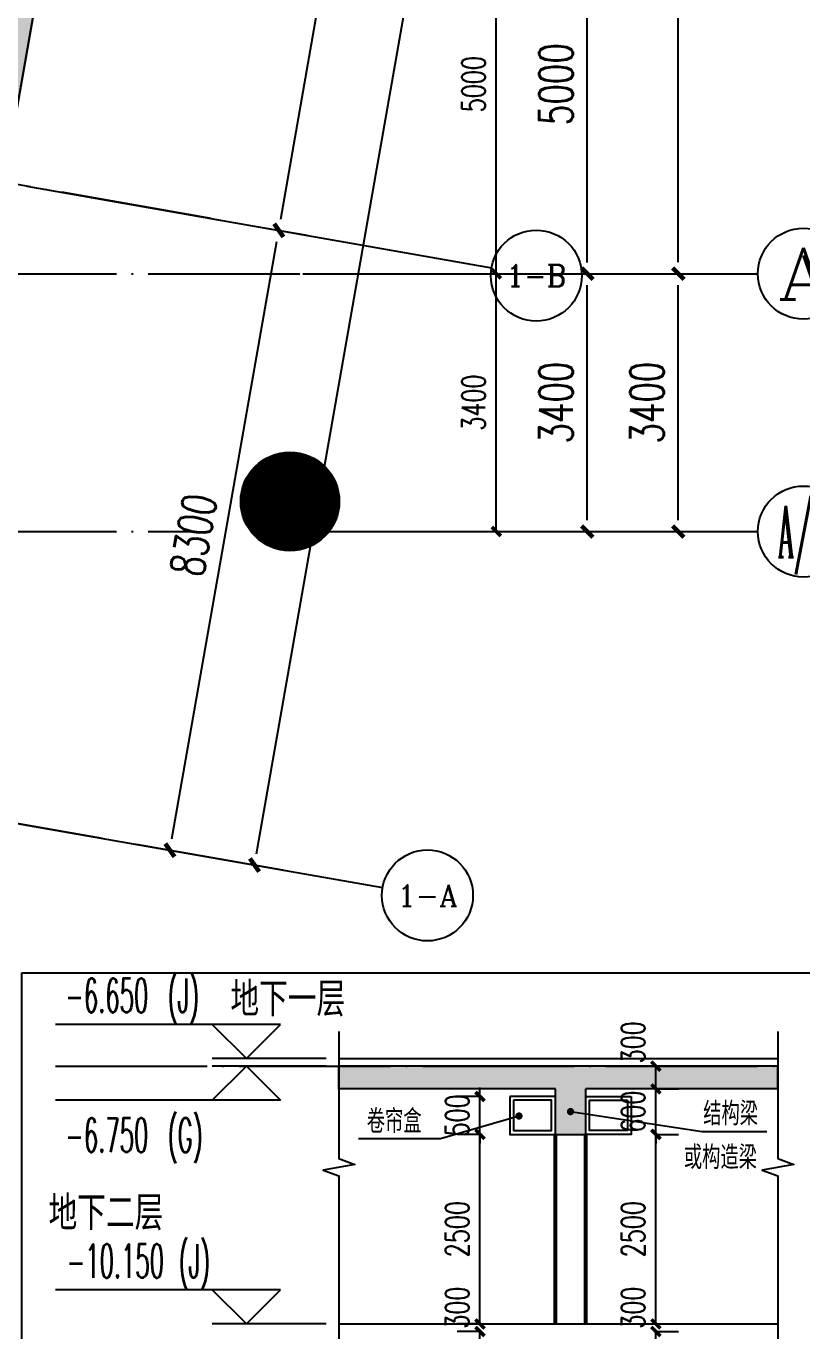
# Model space of a CAD drawing. Header units: millimetres. Extents: x 12325263 to 13848842, y -1463133 to 573208.
# Drawn here: x 12616646 to 12626877, y -1149830 to -1132621 of the extents above; entities that cross this region are included whole.
import ezdxf
from ezdxf.enums import TextEntityAlignment as Align
from ezdxf.xclip import XClip

# ---------------------------------------------------------------- set-up
doc = ezdxf.new("R2010")
doc.units = ezdxf.units.MM
doc.header["$LTSCALE"] = 1000
doc.header["$XCLIPFRAME"] = 0
doc.linetypes.add('DASH', pattern=[0.35, 0.25, -0.1])
doc.linetypes.add('DOTE', pattern=[2.42, 2, -0.2, 0.02, -0.2])
for name, color, linetype in [('-2F平面$0$COLUMN-CONCRETE', 6, 'Continuous'), ('-2F平面$0$WALL-SHATCH', 8, 'Continuous'), ('A-ANNO-DIMS', 83, 'Continuous'), ('A-ANNO-ELEV', 3, 'Continuous'), ('A-ANNO-TEXT', 7, 'Continuous'), ('A-AXIS', 16, 'DOTE'), ('A-COLS', 6, 'Continuous'), ('A-WALL', 5, 'Continuous'), ('A_WALL(防火墙)', 151, 'Continuous'), ('AXIS', 3, 'Continuous'), ('AXIS_TEXT', 7, 'Continuous'), ('DIM_SYMB', 3, 'Continuous'), ('PUB_DIM', 83, 'Continuous'), ('PUB_HATCH', 8, 'Continuous'), ('PUB_TEXT', 7, 'Continuous'), ('STAIR', 2, 'Continuous'), ('WALL', 5, 'Continuous'), ('WINDOW', 4, 'Continuous')]:
    doc.layers.add(name, color=color, linetype=linetype)
doc.styles.add('_TCH_AXIS', font='COMPLEX', dxfattribs={"bigfont": 'GBCBIG'})
doc.styles.add('_TCH_DIM', font='SIMPLEX.shx', dxfattribs={"width": 0.7, "bigfont": 'GBCBIG.shx'})
doc.styles.add('_TCH_DIM_T3', font='SIMPLEX.shx', dxfattribs={"width": 0.705882, "bigfont": 'GBCBIG.shx'})
doc.styles.add('COMPLEX', font='COMPLEX')
doc.styles.add('TITXV', font='', dxfattribs={"width": 0.7})
doc.styles.add('宋体', font='', dxfattribs={"width": 0.65})
doc.styles.get('TITXV').set_extended_font_data('SimSun')
doc.styles.get('宋体').set_extended_font_data('SimSun')
doc.dimstyles.new('_TCH_ARCH&&120', dxfattribs={"dimtxt": 306, "dimasz": 120, "dimexe": 300, "dimexo": 360, "dimgap": 147, "dimtad": 1, "dimdec": 0, "dimzin": 0, "dimdsep": 46, "dimtxsty": '_TCH_DIM_T3', "dimblk": 'ARCHTICK', "dimcen": 0.09, "dimclrt": 7, "dimazin": 2, "dimtfac": 1, "dimtdec": 0, "dimtix": 1, "dimtmove": 2, "dimatfit": 3, "dimfxl": 1, "dimfxlon": 1, "dimtolj": 1, "dimtzin": 0, "dimarcsym": 0})
doc.dimstyles.new('_TCH_ARCH&&150', dxfattribs={"dimtxt": 446.25, "dimasz": 150, "dimexe": 375, "dimexo": 450, "dimgap": 189.375, "dimtad": 1, "dimdec": 0, "dimzin": 0, "dimdsep": 46, "dimtxsty": '_TCH_DIM_T3', "dimblk": 'asdggshdfhsg_ArchTick', "dimcen": 0.09, "dimclrt": 7, "dimazin": 2, "dimtfac": 1, "dimtdec": 0, "dimtix": 1, "dimtmove": 2, "dimatfit": 3, "dimfxl": 1, "dimtolj": 1, "dimtzin": 0, "dimarcsym": 0})

# ---------------------------------------------------------------- blocks, each defined once
blk = doc.blocks.new('adgshg13--2F平面$0$A$C7F010FC0')
at = {"layer": '-2F平面$0$WALL-SHATCH'}
h = blk.add_hatch(color=256, dxfattribs=at)
h.dxf.hatch_style = 1
h.paths.add_polyline_path([(-60384, -16881), (-763, 197), (12588, -13153), (12588, -157996), (-162965, -188820), (-171262, -180523), (-171262, -31311), (-150707, -10756), (-131860, -7981), (-99162, -7981), (-99162, -4981), (-76620, -4981), (-70108, -16881)], flags=16)
h.paths.add_polyline_path([(-60091, -16381), (-647, 647), (12988, -12988), (12988, -158332), (-163101, -189250), (-171662, -180689), (-171662, -31145), (-150778, -10261), (-131897, -7481), (-99562, -7481), (-99562, -4581), (-76366, -4581), (-69908, -16381)])
at = {"layer": '-2F平面$0$COLUMN-CONCRETE'}
blk.add_lwpolyline([(-60091, -16381), (-647, 647), (12988, -12988), (12988, -158332), (-163101, -189250), (-171662, -180689), (-171662, -31145), (-150778, -10261), (-131897, -7481), (-99562, -7481), (-99562, -4581), (-76366, -4581), (-69908, -16381)], close=True, dxfattribs=at)
blk = doc.blocks.new('A$C2A3E77E8')
at = {"layer": 'WALL', "color": 1}
blk.add_blockref('adgshg13--2F平面$0$A$C7F010FC0', (561507.9, 205483.1), dxfattribs=at)
blk = doc.blocks.new('_AXISO')
blk.add_circle((0, 0), 0.5)
at = {"layer": 'AXIS_TEXT', "style": 'COMPLEX', "width": 1.041667}
blk.add_attdef('A', text='', height=0.56, dxfattribs=at).set_placement((-0.25, -0.28), (0.25, -0.28), align=Align.FIT)
blk = doc.blocks.new('asdggshdfhsg_ArchTick')
at = {"color": 0, "linetype": 'ByBlock', "const_width": 0.4}
blk.add_lwpolyline([(-0.5, -0.5), (0.5, 0.5)], dxfattribs=at)
blk = doc.blocks.new('*D5440')
at = {"layer": 'AXIS', "color": 0, "lineweight": -2, "transparency": 16777216}
for p, q in [((30691, 89948), (32623, 89608)), ((16040, -2664), (32227, 89526)), ((14452, -2538), (16384, -2877))]:
    blk.add_line(p, q, dxfattribs=at)
at = {"layer": 'Defpoints', "color": 0, "transparency": 16777216}
for p in [(30248, 90025), (32253, 89673), (14009, -2460)]:
    blk.add_point(p, dxfattribs=at)
at = {"layer": 'AXIS', "color": 0, "lineweight": -2, "transparency": 16777216, "xscale": 150, "yscale": 150, "zscale": 150}
for p, rotation in [((32253, 89673), 80.04131921271002), ((16015, -2812), 260.04131921271)]:
    blk.add_blockref('asdggshdfhsg_ArchTick', p, dxfattribs=dict(at, rotation=rotation))
at = {"layer": 'AXIS', "color": 7, "transparency": 16777216, "insert": (23728, 43502), "char_height": 446.2, "attachment_point": 5, "rotation": 80.0413, "style": '_TCH_DIM_T3'}
blk.add_mtext('\\A1;93900', dxfattribs=at)
blk = doc.blocks.new('*D5441')
at = {"layer": 'AXIS', "color": 0, "lineweight": -2, "transparency": 16777216}
for p, q in [((15888, 5637), (16704, 5494)), ((14925, -2468), (16309, 5411)), ((14452, -2538), (15269, -2681))]:
    blk.add_line(p, q, dxfattribs=at)
at = {"layer": 'Defpoints', "color": 0, "transparency": 16777216}
for p in [(15445, 5715), (16335, 5559), (14009, -2460)]:
    blk.add_point(p, dxfattribs=at)
at = {"layer": 'AXIS', "color": 0, "lineweight": -2, "transparency": 16777216, "xscale": 150, "yscale": 150, "zscale": 150}
for p, rotation in [((16335, 5559), 80.04131921271002), ((14899, -2616), 260.04131921271)]:
    blk.add_blockref('asdggshdfhsg_ArchTick', p, dxfattribs=dict(at, rotation=rotation))
at = {"layer": 'AXIS', "color": 7, "transparency": 16777216, "insert": (15211, 1543), "char_height": 446.2, "attachment_point": 5, "rotation": 80.0413, "style": '_TCH_DIM_T3'}
blk.add_mtext('\\A1;8300', dxfattribs=at)
blk = doc.blocks.new('*D5442')
at = {"layer": 'AXIS', "color": 0, "lineweight": -2, "transparency": 16777216}
for p, q in [((17323, 13812), (18139, 13669)), ((16361, 5707), (17744, 13586)), ((15888, 5637), (16704, 5494))]:
    blk.add_line(p, q, dxfattribs=at)
at = {"layer": 'Defpoints', "color": 0, "transparency": 16777216}
for p in [(16880, 13890), (17770, 13734), (15445, 5715)]:
    blk.add_point(p, dxfattribs=at)
at = {"layer": 'AXIS', "color": 0, "lineweight": -2, "transparency": 16777216, "xscale": 150, "yscale": 150, "zscale": 150}
for p, rotation in [((17770, 13734), 80.04131921271002), ((16335, 5559), 260.04131921271)]:
    blk.add_blockref('asdggshdfhsg_ArchTick', p, dxfattribs=dict(at, rotation=rotation))
at = {"layer": 'AXIS', "color": 7, "transparency": 16777216, "insert": (16646, 9718), "char_height": 446.2, "attachment_point": 5, "rotation": 80.0413, "style": '_TCH_DIM_T3'}
blk.add_mtext('\\A1;8300', dxfattribs=at)
blk = doc.blocks.new('*D5272')
at = {"layer": 'AXIS', "color": 0, "lineweight": -2, "transparency": 16777216}
for p, q in [((12487316.81071, 995989.75909), (12492191.81071, 995989.75909)), ((12491816.81071, 992739.75909), (12491816.81071, 995839.75909)), ((12487316.81071, 992589.75909), (12492191.81071, 992589.75909))]:
    blk.add_line(p, q, dxfattribs=at)
at = {"layer": 'Defpoints', "color": 0, "transparency": 16777216}
for p in [(12486866.81071, 995989.75909), (12491816.81071, 995989.75909), (12486866.81071, 992589.75909)]:
    blk.add_point(p, dxfattribs=at)
at = {"layer": 'AXIS', "color": 0, "lineweight": -2, "transparency": 16777216, "xscale": 150, "yscale": 150, "zscale": 150}
for p, rotation in [((12491816.81071, 995989.75909), 90), ((12491816.81071, 992589.75909), 270)]:
    blk.add_blockref('asdggshdfhsg_ArchTick', p, dxfattribs=dict(at, rotation=rotation))
at = {"layer": 'AXIS', "color": 7, "transparency": 16777216, "insert": (12491404.31071, 994289.75909), "char_height": 446.25, "attachment_point": 5, "rotation": 90, "style": '_TCH_DIM_T3'}
blk.add_mtext('\\A1;3400', dxfattribs=at)
blk = doc.blocks.new('*D5273')
at = {"layer": 'AXIS', "color": 0, "lineweight": -2, "transparency": 16777216}
for p, q in [((12487317, 1078990), (12492192, 1078990)), ((12491817, 996140), (12491817, 1078840)), ((12487317, 995990), (12492192, 995990))]:
    blk.add_line(p, q, dxfattribs=at)
at = {"layer": 'Defpoints', "color": 0, "transparency": 16777216}
for p in [(12486867, 1078990), (12491817, 1078990), (12486867, 995990)]:
    blk.add_point(p, dxfattribs=at)
at = {"layer": 'AXIS', "color": 0, "lineweight": -2, "transparency": 16777216, "xscale": 150, "yscale": 150, "zscale": 150}
for p, rotation in [((12491817, 1078990), 90), ((12491817, 995990), 270)]:
    blk.add_blockref('asdggshdfhsg_ArchTick', p, dxfattribs=dict(at, rotation=rotation))
at = {"layer": 'AXIS', "color": 7, "transparency": 16777216, "insert": (12491404, 1037490), "char_height": 446.2, "attachment_point": 5, "rotation": 90, "style": '_TCH_DIM_T3'}
blk.add_mtext('\\A1;83000', dxfattribs=at)
blk = doc.blocks.new('*D5274')
at = {"layer": 'AXIS', "color": 0, "lineweight": -2, "transparency": 16777216}
for p, q in [((12487316.81071, 995989.75909), (12490991.81071, 995989.75909)), ((12490616.81071, 992739.75909), (12490616.81071, 995839.75909)), ((12487316.81071, 992589.75909), (12490991.81071, 992589.75909))]:
    blk.add_line(p, q, dxfattribs=at)
at = {"layer": 'Defpoints', "color": 0, "transparency": 16777216}
for p in [(12486866.81071, 995989.75909), (12490616.81071, 995989.75909), (12486866.81071, 992589.75909)]:
    blk.add_point(p, dxfattribs=at)
at = {"layer": 'AXIS', "color": 0, "lineweight": -2, "transparency": 16777216, "xscale": 150, "yscale": 150, "zscale": 150}
for p, rotation in [((12490616.81071, 995989.75909), 90), ((12490616.81071, 992589.75909), 270)]:
    blk.add_blockref('asdggshdfhsg_ArchTick', p, dxfattribs=dict(at, rotation=rotation))
at = {"layer": 'AXIS', "color": 7, "transparency": 16777216, "insert": (12490204.31071, 994289.75909), "char_height": 446.25, "attachment_point": 5, "rotation": 90, "style": '_TCH_DIM_T3'}
blk.add_mtext('\\A1;3400', dxfattribs=at)
blk = doc.blocks.new('*D5275')
at = {"layer": 'AXIS', "color": 0, "lineweight": -2, "transparency": 16777216}
for p, q in [((12487316.81071, 1000989.75909), (12490991.81071, 1000989.75909)), ((12490616.81071, 996139.75909), (12490616.81071, 1000839.75909)), ((12487316.81071, 995989.75909), (12490991.81071, 995989.75909))]:
    blk.add_line(p, q, dxfattribs=at)
at = {"layer": 'Defpoints', "color": 0, "transparency": 16777216}
for p in [(12486866.81071, 1000989.75909), (12490616.81071, 1000989.75909), (12486866.81071, 995989.75909)]:
    blk.add_point(p, dxfattribs=at)
at = {"layer": 'AXIS', "color": 0, "lineweight": -2, "transparency": 16777216, "xscale": 150, "yscale": 150, "zscale": 150}
for p, rotation in [((12490616.81071, 1000989.75909), 90), ((12490616.81071, 995989.75909), 270)]:
    blk.add_blockref('asdggshdfhsg_ArchTick', p, dxfattribs=dict(at, rotation=rotation))
at = {"layer": 'AXIS', "color": 7, "transparency": 16777216, "insert": (12490204.31071, 998489.75909), "char_height": 446.25, "attachment_point": 5, "rotation": 90, "style": '_TCH_DIM_T3'}
blk.add_mtext('\\A1;5000', dxfattribs=at)
blk = doc.blocks.new('_ArchTick')
at = {"color": 0, "linetype": 'ByBlock', "const_width": 0.4}
blk.add_lwpolyline([(-0.5, -0.5), (0.5, 0.5)], dxfattribs=at)
blk = doc.blocks.new('*D5480')
at = {"layer": 'A-ANNO-DIMS', "color": 0, "lineweight": -2, "transparency": 16777216}
for p, q in [((20359, 5770), (20660, 5770)), ((20360, 5470), (20360, 5770)), ((20359, 5470), (20660, 5470))]:
    blk.add_line(p, q, dxfattribs=at)
at = {"layer": 'Defpoints', "color": 0, "transparency": 16777216}
for p in [(19484, 5770), (20360, 5770), (19484, 5470)]:
    blk.add_point(p, dxfattribs=at)
at = {"layer": 'A-ANNO-DIMS', "color": 0, "lineweight": -2, "transparency": 16777216, "xscale": 120, "yscale": 120, "zscale": 120}
for p, rotation in [((20360, 5770), 90), ((20360, 5470), 270)]:
    blk.add_blockref('_ArchTick', p, dxfattribs=dict(at, rotation=rotation))
at = {"layer": 'A-ANNO-DIMS', "color": 7, "transparency": 16777216, "insert": (20060, 6084), "char_height": 306, "attachment_point": 5, "rotation": 90, "style": '_TCH_DIM_T3'}
blk.add_mtext('\\A1;300', dxfattribs=at)
blk = doc.blocks.new('*D5483')
at = {"layer": 'A-ANNO-DIMS', "color": 0, "lineweight": -2, "transparency": 16777216}
for p, q in [((18041, 5770), (17740, 5770)), ((18040, 5470), (18040, 5770)), ((18041, 5470), (17740, 5470))]:
    blk.add_line(p, q, dxfattribs=at)
at = {"layer": 'Defpoints', "color": 0, "transparency": 16777216}
for p in [(18040, 5770), (18584, 5770), (18584, 5470)]:
    blk.add_point(p, dxfattribs=at)
at = {"layer": 'A-ANNO-DIMS', "color": 0, "lineweight": -2, "transparency": 16777216, "xscale": 120, "yscale": 120, "zscale": 120}
for p, rotation in [((18040, 5770), 90), ((18040, 5470), 270)]:
    blk.add_blockref('_ArchTick', p, dxfattribs=dict(at, rotation=rotation))
at = {"layer": 'A-ANNO-DIMS', "color": 7, "transparency": 16777216, "insert": (17740, 6084), "char_height": 306, "attachment_point": 5, "rotation": 90, "style": '_TCH_DIM_T3'}
blk.add_mtext('\\A1;300', dxfattribs=at)
blk = doc.blocks.new('*D5487')
at = {"layer": 'A-ANNO-DIMS', "color": 0, "lineweight": -2, "transparency": 16777216}
for p, q in [((18041, 8370), (17740, 8370)), ((18040, 5870), (18040, 8370)), ((18041, 5870), (17740, 5870))]:
    blk.add_line(p, q, dxfattribs=at)
at = {"layer": 'Defpoints', "color": 0, "transparency": 16777216}
for p in [(18040, 8370), (18584, 8370), (18584, 5870)]:
    blk.add_point(p, dxfattribs=at)
at = {"layer": 'A-ANNO-DIMS', "color": 0, "lineweight": -2, "transparency": 16777216, "xscale": 120, "yscale": 120, "zscale": 120}
for p, rotation in [((18040, 8370), 90), ((18040, 5870), 270)]:
    blk.add_blockref('_ArchTick', p, dxfattribs=dict(at, rotation=rotation))
at = {"layer": 'A-ANNO-DIMS', "color": 7, "transparency": 16777216, "insert": (17740, 7120), "char_height": 306, "attachment_point": 5, "rotation": 90, "style": '_TCH_DIM_T3'}
blk.add_mtext('\\A1;2500', dxfattribs=at)
blk = doc.blocks.new('*D5488')
at = {"layer": 'A-ANNO-DIMS', "color": 0, "lineweight": -2, "transparency": 16777216}
for p, q in [((18040, 8870), (18040, 8990)), ((18041, 8870), (17740, 8870)), ((18040, 8370), (18040, 8870)), ((18041, 8370), (17740, 8370)), ((18040, 8370), (18040, 8250))]:
    blk.add_line(p, q, dxfattribs=at)
at = {"layer": 'Defpoints', "color": 0, "transparency": 16777216}
for p in [(18040, 8870), (18584, 8870), (18584, 8370)]:
    blk.add_point(p, dxfattribs=at)
at = {"layer": 'A-ANNO-DIMS', "color": 0, "lineweight": -2, "transparency": 16777216, "xscale": 120, "yscale": 120, "zscale": 120}
for p, rotation in [((18040, 8870), 270), ((18040, 8370), 90)]:
    blk.add_blockref('_ArchTick', p, dxfattribs=dict(at, rotation=rotation))
at = {"layer": 'A-ANNO-DIMS', "color": 7, "transparency": 16777216, "insert": (17740, 8620), "char_height": 306, "attachment_point": 5, "rotation": 90, "style": '_TCH_DIM_T3'}
blk.add_mtext('\\A1;500', dxfattribs=at)
blk = doc.blocks.new('*D5489')
at = {"layer": 'A-ANNO-DIMS', "color": 0, "lineweight": -2, "transparency": 16777216}
for p, q in [((20359, 9270), (20660, 9270)), ((20360, 8970), (20360, 9270)), ((20359, 8970), (20660, 8970))]:
    blk.add_line(p, q, dxfattribs=at)
at = {"layer": 'Defpoints', "color": 0, "transparency": 16777216}
for p in [(19484, 9270), (20360, 9270), (19484, 8970)]:
    blk.add_point(p, dxfattribs=at)
at = {"layer": 'A-ANNO-DIMS', "color": 0, "lineweight": -2, "transparency": 16777216, "xscale": 120, "yscale": 120, "zscale": 120}
for p, rotation in [((20360, 9270), 90), ((20360, 8970), 270)]:
    blk.add_blockref('_ArchTick', p, dxfattribs=dict(at, rotation=rotation))
at = {"layer": 'A-ANNO-DIMS', "color": 7, "transparency": 16777216, "insert": (20060, 9584), "char_height": 306, "attachment_point": 5, "rotation": 90, "style": '_TCH_DIM_T3'}
blk.add_mtext('\\A1;300', dxfattribs=at)
blk = doc.blocks.new('*D5490')
at = {"layer": 'A-ANNO-DIMS', "color": 0, "lineweight": -2, "transparency": 16777216}
for p, q in [((20359, 8970), (20660, 8970)), ((20360, 8970), (20360, 9090)), ((20360, 8370), (20360, 8970)), ((20359, 8370), (20660, 8370)), ((20360, 8370), (20360, 8250))]:
    blk.add_line(p, q, dxfattribs=at)
at = {"layer": 'Defpoints', "color": 0, "transparency": 16777216}
for p in [(19484, 8970), (20360, 8970), (19484, 8370)]:
    blk.add_point(p, dxfattribs=at)
at = {"layer": 'A-ANNO-DIMS', "color": 0, "lineweight": -2, "transparency": 16777216, "xscale": 120, "yscale": 120, "zscale": 120}
for p, rotation in [((20360, 8970), 270), ((20360, 8370), 90)]:
    blk.add_blockref('_ArchTick', p, dxfattribs=dict(at, rotation=rotation))
at = {"layer": 'A-ANNO-DIMS', "color": 7, "transparency": 16777216, "insert": (20060, 8670), "char_height": 306, "attachment_point": 5, "rotation": 90, "style": '_TCH_DIM_T3'}
blk.add_mtext('\\A1;600', dxfattribs=at)
blk = doc.blocks.new('*D5491')
at = {"layer": 'A-ANNO-DIMS', "color": 0, "lineweight": -2, "transparency": 16777216}
for p, q in [((20359, 8370), (20660, 8370)), ((20360, 5870), (20360, 8370)), ((20359, 5870), (20660, 5870))]:
    blk.add_line(p, q, dxfattribs=at)
at = {"layer": 'Defpoints', "color": 0, "transparency": 16777216}
for p in [(19484, 8370), (20360, 8370), (19484, 5870)]:
    blk.add_point(p, dxfattribs=at)
at = {"layer": 'A-ANNO-DIMS', "color": 0, "lineweight": -2, "transparency": 16777216, "xscale": 120, "yscale": 120, "zscale": 120}
for p, rotation in [((20360, 8370), 90), ((20360, 5870), 270)]:
    blk.add_blockref('_ArchTick', p, dxfattribs=dict(at, rotation=rotation))
at = {"layer": 'A-ANNO-DIMS', "color": 7, "transparency": 16777216, "insert": (20060, 7120), "char_height": 306, "attachment_point": 5, "rotation": 90, "style": '_TCH_DIM_T3'}
blk.add_mtext('\\A1;2500', dxfattribs=at)
blk = doc.blocks.new('_YZH')
blk.add_circle((0, 0), 0.5)
at = {"layer": 'PUB_HATCH', "const_width": 0.5}
blk.add_lwpolyline([(-0.25, 0, 1), (0.25, 0, 1)], format="xyb", close=True, dxfattribs=at)
blk = doc.blocks.new('asdfassdfg')
at = {"layer": 'A-COLS', "xscale": 1300, "yscale": 1300, "zscale": 1300}
blk.add_blockref('_YZH', (8679, 25697), dxfattribs=at)
blk = doc.blocks.new('*D4003')
at = {"layer": 'Defpoints', "color": 0, "transparency": 16777216}
for p in [(12619246.81071, -1135886.78575), (12622846.81071, -1135886.78575), (12619246.81071, -1139286.78575)]:
    blk.add_point(p, dxfattribs=at)
at = {"layer": 'PUB_DIM', "color": 0, "lineweight": -2, "transparency": 16777216}
for p, q in [((12622845.81071, -1135886.78575), (12623146.81071, -1135886.78575)), ((12622846.81071, -1139286.78575), (12622846.81071, -1135886.78575)), ((12622845.81071, -1139286.78575), (12623146.81071, -1139286.78575))]:
    blk.add_line(p, q, dxfattribs=at)
at = {"layer": 'PUB_DIM', "color": 0, "lineweight": -2, "transparency": 16777216, "xscale": 120, "yscale": 120, "zscale": 120}
for p, rotation in [((12622846.81071, -1135886.78575), 90), ((12622846.81071, -1139286.78575), 270)]:
    blk.add_blockref('_ArchTick', p, dxfattribs=dict(at, rotation=rotation))
at = {"layer": 'PUB_DIM', "color": 7, "transparency": 16777216, "insert": (12622546.81071, -1137586.78575), "char_height": 306, "attachment_point": 5, "rotation": 90, "style": '_TCH_DIM_T3'}
blk.add_mtext('\\A1;3400', dxfattribs=at)
blk = doc.blocks.new('*D4004')
at = {"layer": 'Defpoints', "color": 0, "transparency": 16777216}
for p in [(12619246.81071, -1130886.78575), (12622846.81071, -1130886.78575), (12619246.81071, -1135886.78575)]:
    blk.add_point(p, dxfattribs=at)
at = {"layer": 'PUB_DIM', "color": 0, "lineweight": -2, "transparency": 16777216}
for p, q in [((12622845.81071, -1130886.78575), (12623146.81071, -1130886.78575)), ((12622846.81071, -1135886.78575), (12622846.81071, -1130886.78575)), ((12622845.81071, -1135886.78575), (12623146.81071, -1135886.78575))]:
    blk.add_line(p, q, dxfattribs=at)
at = {"layer": 'PUB_DIM', "color": 0, "lineweight": -2, "transparency": 16777216, "xscale": 120, "yscale": 120, "zscale": 120}
for p, rotation in [((12622846.81071, -1130886.78575), 90), ((12622846.81071, -1135886.78575), 270)]:
    blk.add_blockref('_ArchTick', p, dxfattribs=dict(at, rotation=rotation))
at = {"layer": 'PUB_DIM', "color": 7, "transparency": 16777216, "insert": (12622546.81071, -1133386.78575), "char_height": 306, "attachment_point": 5, "rotation": 90, "style": '_TCH_DIM_T3'}
blk.add_mtext('\\A1;5000', dxfattribs=at)
blk = doc.blocks.new('asdfadfgsdg')
at = {"layer": 'A-AXIS'}
for p, q in [((15444.6, 5715.2), (1041.4, 8244.1)), ((14009.2, -2459.8), (-394, 69.2))]:
    blk.add_line(p, q, dxfattribs=at)
at = {"layer": 'AXIS'}
for p, q in [((13013, 6142.1), (19139.8, 5066.3)), ((11577.6, -2032.8), (17704.5, -3108.6))]:
    blk.add_line(p, q, dxfattribs=at)
ref = blk.add_blockref('_AXISO', (19730.8, 4962.6), dxfattribs=dict(at, xscale=1200, yscale=1200, zscale=1200))
ref.add_attrib('A', '1-B', dxfattribs={"layer": 'AXIS_TEXT', "height": 285.97, "style": '_TCH_AXIS'}).set_placement((19335.9, 4819.6), (20125.7, 4819.6), align=Align.FIT)
ref = blk.add_blockref('_AXISO', (18295.4, -3212.4), dxfattribs=dict(at, xscale=1200, yscale=1200, zscale=1200))
ref.add_attrib('A', '1-A', dxfattribs={"layer": 'AXIS_TEXT', "height": 281.67, "style": '_TCH_AXIS'}).set_placement((17899.7, -3353.2), (18691.1, -3353.2), align=Align.FIT)
for p1, p2, distance, picture, middle in [((14009.2, -2459.8), (30248.1, 90025.4), -2036, '*D5440', (23727.7, 43502)), ((15444.6, 5715.2), (16880, 13890.1), -903.6, '*D5442', (16646, 9717.7)), ((14009.2, -2459.8), (15444.6, 5715.2), -903.6, '*D5441', (15210.6, 1542.7))]:
    dim = blk.add_aligned_dim(p1=p1, p2=p2, distance=distance, dimstyle='_TCH_ARCH&&150', dxfattribs=at)
    dim.commit()
    dim.dimension.update_dxf_attribs({"geometry": picture, "text_midpoint": middle})
blk = doc.blocks.new('qlzw')
at = {"layer": 'A-AXIS'}
for p, q in [((12404966.8, 995989.8), (12486866.8, 995989.8)), ((12404966.8, 992589.8), (12485416.8, 992589.8))]:
    blk.add_line(p, q, dxfattribs=at)
at = {"layer": 'AXIS'}
for p, q in [((12486866.8, 995989.8), (12492866.8, 995989.8)), ((12486866.8, 992589.8), (12492866.8, 992589.8))]:
    blk.add_line(p, q, dxfattribs=at)
ref = blk.add_blockref('_AXISO', (12493466.8, 995989.8), dxfattribs=dict(at, xscale=1200, yscale=1200, zscale=1200))
ref.add_attrib('A', 'A', dxfattribs={"layer": 'AXIS_TEXT', "height": 678.8, "style": '_TCH_AXIS', "width": 1.166667}).set_placement((12493127.4, 995650.3), (12493806.2, 995650.3), align=Align.FIT)
ref = blk.add_blockref('_AXISO', (12493466.8, 992589.8), dxfattribs=dict(at, xscale=1200, yscale=1200, zscale=1200))
ref.add_attrib('A', 'A/1', dxfattribs={"layer": 'AXIS_TEXT', "height": 678.82, "style": '_TCH_AXIS', "width": 0.403846}).set_placement((12493127.4, 992250.3), (12493806.2, 992250.3), align=Align.FIT)
for p1, p2, distance, picture, middle in [((12486866.8, 995989.8), (12486866.8, 1078989.8), -4950, '*D5273', (12491404.3, 1037489.8)), ((12486866.8, 995989.8), (12486866.8, 1000989.8), -3750, '*D5275', (12490204.3, 998489.8)), ((12486866.8, 992589.8), (12486866.8, 995989.8), -4950, '*D5272', (12491404.3, 994289.8)), ((12486866.8, 992589.8), (12486866.8, 995989.8), -3750, '*D5274', (12490204.3, 994289.8))]:
    dim = blk.add_aligned_dim(p1=p1, p2=p2, distance=distance, dimstyle='_TCH_ARCH&&150', dxfattribs=at)
    dim.commit()
    dim.dimension.update_dxf_attribs({"geometry": picture, "text_midpoint": middle})
blk = doc.blocks.new('A$C50744FD4')
at = {"layer": 'PUB_HATCH'}
for points in [[(19234.2, 9070), (19234.2, 9270), (16180, 9270), (16180, 8970), (19034.2, 8970)], [(21970, 9270), (19234.2, 9270), (19234.2, 9070), (19434.2, 8970), (21970, 8970)], [(19434.2, 8370), (19434.2, 8970), (19234.2, 9070), (19034.2, 8970), (19034.2, 8370)]]:
    blk.add_hatch(color=256, dxfattribs=at).paths.add_polyline_path(points)
for p, q in [((16180, 9370), (21970, 9370)), ((16180, 5870), (21970, 5870))]:
    blk.add_line(p, q)
blk.add_lwpolyline([(12000, 10500), (22500, 10500), (22500, 0), (12000, 0)], close=True)
at = {"layer": 'A-ANNO-ELEV'}
for p, q in [((15410, 9820), (12441.5, 9820)), ((14960, 9370), (14510, 9820)), ((14960, 9370), (15410, 9820)), ((16010, 9370), (14510, 9370)), ((14960, 9270), (14510, 8820)), ((16010, 9270), (14510, 9270)), ((14960, 9270), (15410, 8820)), ((15410, 8820), (12441.5, 8820)), ((15410, 6320), (12441.5, 6320)), ((14960, 5870), (14510, 6320)), ((14960, 5870), (15410, 6320)), ((16010, 5870), (14510, 5870))]:
    blk.add_line(p, q, dxfattribs=at)
at = {"layer": 'A-AXIS'}
blk.add_line((12441.5, 9270), (21970, 9270), dxfattribs=at)
at = {"layer": 'AXIS'}
for p, q in [((18554.2, 8612.3), (17518.4, 8310)), ((19234.2, 8670), (20970, 8410)), ((17518.4, 8310), (16438.4, 8310)), ((20970, 8410), (21823.1, 8410))]:
    blk.add_line(p, q, dxfattribs=at)
at = {"layer": 'AXIS', "const_width": 48}
for points in [[(18577.2, 8619, 1), (18531.1, 8605.6, 1)], [(19210.4, 8673.6, 1), (19257.9, 8666.4, 1)]]:
    blk.add_lwpolyline(points, format="xyb", close=True, dxfattribs=at)
at = {"layer": 'DIM_SYMB', "linetype": 'ByBlock'}
for points in [[(16180, 9726.6), (16180, 8050), (16390, 7973.6), (15970, 7899.5), (16180, 7825), (16180, 700)], [(21970, 9726.6), (21970, 8050), (22180, 7973.6), (21760, 7899.5), (21970, 7825), (21970, 700)]]:
    blk.add_lwpolyline(points, dxfattribs=at)
at = {"layer": 'STAIR'}
for points in [[(18434.2, 8870), (18434.2, 8370), (19034.2, 8370), (19034.2, 8870), (18434.2, 8870)], [(20034.2, 8870), (20034.2, 8370), (19434.2, 8370), (19434.2, 8870), (20034.2, 8870)]]:
    blk.add_lwpolyline(points, dxfattribs=at)
for points in [[(18484.2, 8820), (18484.2, 8420), (18984.2, 8420), (18984.2, 8820)], [(19984.2, 8820), (19984.2, 8420), (19484.2, 8420), (19484.2, 8820)]]:
    blk.add_lwpolyline(points, close=True, dxfattribs=at)
at = {"layer": 'WALL'}
for p, q in [((19234.2, 9270), (16180, 9270)), ((16180, 8970), (16180, 9270)), ((21970, 9270), (19234.2, 9270)), ((21970, 8970), (21970, 9270)), ((19034.2, 8970), (16180, 8970)), ((19034.2, 8370), (19034.2, 8970)), ((21970, 8970), (19434.2, 8970)), ((19434.2, 8370), (19434.2, 8970)), ((19034.2, 8370), (19434.2, 8370))]:
    blk.add_line(p, q, dxfattribs=at)
at = {"layer": 'WINDOW', "linetype": 'DASH', "const_width": 50}
for points in [[(19034.2, 8370), (19034.2, 5870)], [(19434.2, 8370), (19434.2, 5870)]]:
    blk.add_lwpolyline(points, dxfattribs=at)
at = {"layer": 'A-ANNO-TEXT'}
for s, height, style, width, p in [('(J)', 446.25, '_TCH_DIM', 0.494118, (13919.7, 9977.5)), ('-6.650', 446.25, '_TCH_DIM', 0.494118, (12569.7, 9977.5)), ('地下一层', 396.52, 'TITXV', 0.7, (14748.4, 9970)), ('(G)', 446.25, '_TCH_DIM', 0.494118, (13919.7, 8137.5)), ('-6.750', 446.25, '_TCH_DIM', 0.494118, (12569.7, 8137.5)), ('地下二层', 396.52, 'TITXV', 0.7, (12350, 7150)), ('-10.150', 446.25, '_TCH_DIM', 0.494118, (12588.6, 6477.5)), ('(J)', 446.25, '_TCH_DIM', 0.494118, (14064.6, 6477.5))]:
    blk.add_text(s, height=height, dxfattribs=dict(at, style=style, width=width)).set_placement(p)
at = {"layer": 'PUB_TEXT', "style": '宋体', "width": 0.65}
for s, p in [('结构梁', (20984.5, 8518)), ('卷帘盒', (16546.4, 8418)), ('或构造梁', (20728.8, 7942))]:
    blk.add_text(s, height=271.9, dxfattribs=at).set_placement(p)
at = {"layer": 'A-ANNO-DIMS'}
for base, p1, p2, picture, middle in [((20360, 9270), (19484.2, 8970), (19484.2, 9270), '*D5489', (20060, 9584.4)), ((18040, 5770), (18584.2, 5470), (18584.2, 5770), '*D5483', (17740, 6084.4)), ((20360, 5770), (19484.2, 5470), (19484.2, 5770), '*D5480', (20060, 6084.4))]:
    dim = blk.add_linear_dim(base=base, p1=p1, p2=p2, angle=90, dimstyle='_TCH_ARCH&&120', dxfattribs=at)
    dim.commit()
    dim.dimension.update_dxf_attribs({"geometry": picture, "text_midpoint": middle, "dimtype": 161})
for p1, p2, distance, picture, middle in [((18584.2, 8370), (18584.2, 8870), 544.2, '*D5488', (17740, 8620)), ((19484.2, 8370), (19484.2, 8970), -875.8, '*D5490', (20060, 8670)), ((18584.2, 5870), (18584.2, 8370), 544.2, '*D5487', (17740, 7120)), ((19484.2, 5870), (19484.2, 8370), -875.8, '*D5491', (20060, 7120))]:
    dim = blk.add_aligned_dim(p1=p1, p2=p2, distance=distance, dimstyle='_TCH_ARCH&&120', dxfattribs=at)
    dim.commit()
    dim.dimension.update_dxf_attribs({"geometry": picture, "text_midpoint": middle})

msp = doc.modelspace()

# ---------------------------------------------------------------- hatches: boundary and pattern name
at = {"layer": 'PUB_HATCH'}
msp.add_hatch(color=256, dxfattribs=at).paths.add_polyline_path([(12613529.6, -1147886.7), (12613949.5, -1148386.7), (12617791.7, -1126504.3), (12617299.2, -1126417.8)])

# ---------------------------------------------------------------- linework, layer by layer
at = {"layer": 'A-WALL'}
msp.add_line((12613949.5, -1148386.7), (12617791.7, -1126504.3), dxfattribs=at)
at = {"layer": 'PUB_HATCH', "elevation": 0}
msp.add_lwpolyline([(12623606.4, -1093259.1), (12613949.5, -1148386.7), (12558304.4, -1148386.9)], dxfattribs=at)

# ---------------------------------------------------------------- block references
ref = msp.add_blockref('A$C2A3E77E8', (12039933.3, -1095474.8), dxfattribs=dict(rotation=350.0412492537527))
XClip(ref).set_block_clipping_path([(574517.6328491271, 127502.2367430634), (563167.6328490991, 127502.2228846755), (563167.6311767455, 128872.3654828509), (556800.2987149898, 128872.35771109), (544257.8770271596, 126670.0996581088), (543557.4714692105, 130659.0804795903), (536268.9804626536, 129379.331731239), (537790.8662453052, 120711.8038626132), (523312.3703787625, 118169.6006707186), (521652.1357429288, 127625.0713569671), (520765.6618171427, 127469.4202569119), (520307.3778515682, 130079.4678951118), (515776.700237589, 129283.9687092729), (515422.1926091146, 131303.0932199814), (513452.2958014049, 130957.2097736297), (514282.4182554409, 126229.4878651481), (510637.9919826575, 125589.577113275), (512263.534631284, 116331.1783077423), (512362.3527807724, 116348.529120174), (517291.1072248165, 88278.0145814414), (519851.8954271879, 88727.6234641299), (522454.6248882134, 73904.4148362107), (519893.7906026859, 73454.7686835658), (526007.3042119928, 38637.452739819), (480033.7029030509, 30565.0258553012), (466439.1866319198, 28317.0522398334), (446673.6220214516, 140886.9888556413), (578014.3726615645, 163948.422490485), (584117.7942495663, 129187.8787387202)])
for name, p in [('asdfadfgsdg', (12603643.4, -1140874)), ('asdfassdfg', (12611446.8, -1164586.8)), ('A$C50744FD4', (12604591.6, -1155608))]:
    msp.add_blockref(name, p)
at = {"layer": 'A_WALL(防火墙)'}
msp.add_blockref('qlzw', (133430, -2131876.5), dxfattribs=at)

# ---------------------------------------------------------------- dimensions: what is measured, and where the dimension line sits
at = {"layer": 'PUB_DIM'}
for p1, p2, picture, middle in [((12619246.8, -1135886.8), (12619246.8, -1130886.8), '*D4004', (12622546.8, -1133386.8)), ((12619246.8, -1139286.8), (12619246.8, -1135886.8), '*D4003', (12622546.8, -1137586.8))]:
    dim = msp.add_aligned_dim(p1=p1, p2=p2, distance=-3600, dimstyle='_TCH_ARCH&&120', dxfattribs=at)
    dim.commit()
    dim.dimension.update_dxf_attribs({"geometry": picture, "text_midpoint": middle})

doc.saveas('drawing.dxf')
